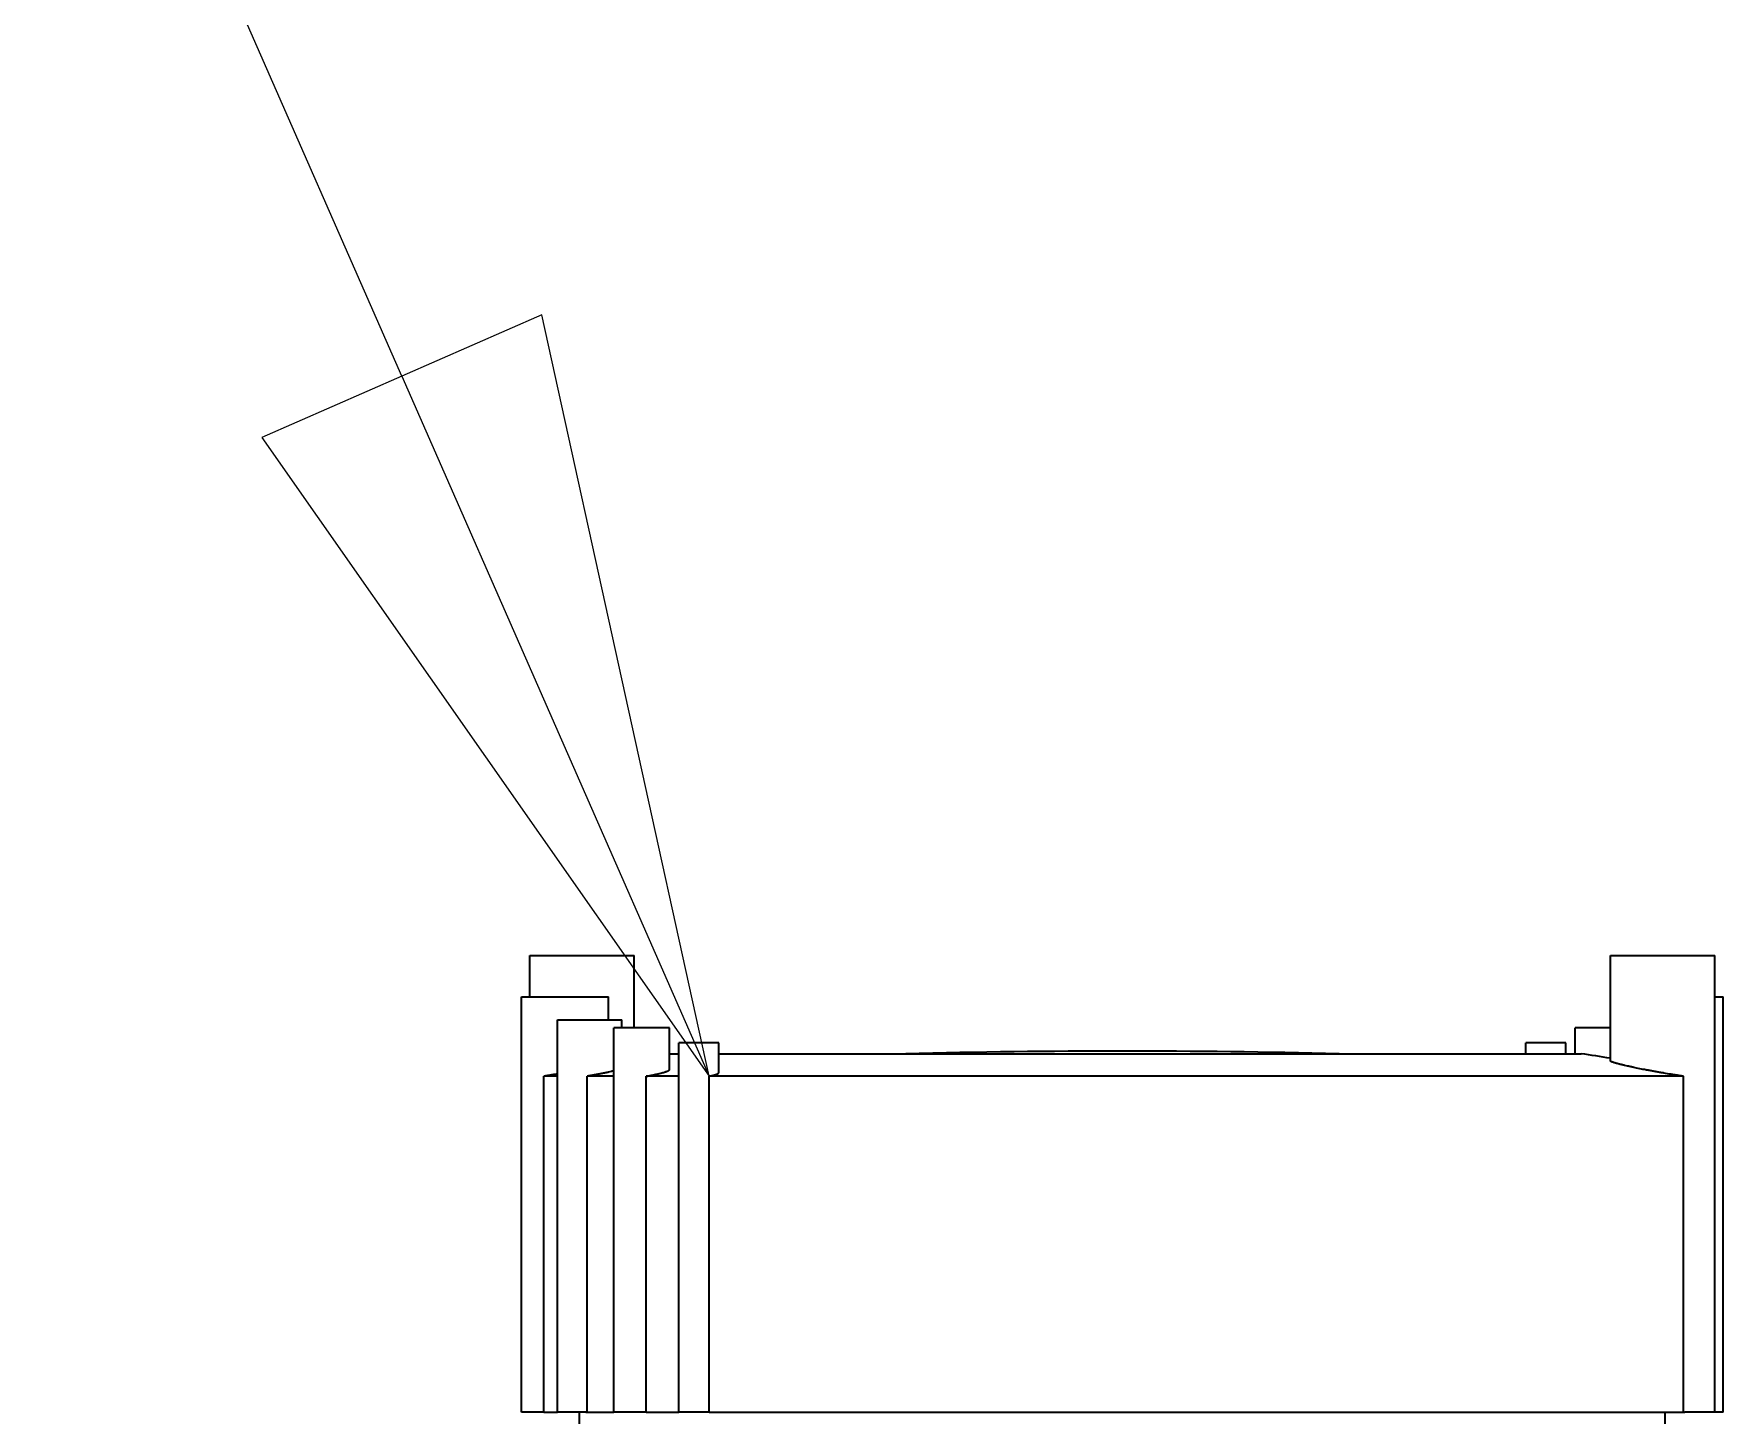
# Model space of a CAD drawing. Header units: millimetres. Extents: x 0 to 42050, y 0 to 29700.
# Drawn here: x 36016.6 to 36292.8, y 27346.8 to 27572.7 of the extents above; entities that cross this region are included whole.
import ezdxf

# ---------------------------------------------------------------- set-up
doc = ezdxf.new("R2010")
doc.units = ezdxf.units.MM
doc.header["$LTSCALE"] = 50
doc.layers.add('Symbol', color=7, linetype='Continuous', lineweight=18)
doc.layers.add('Visible', color=7, linetype='Continuous', lineweight=35)

# ---------------------------------------------------------------- blocks, each defined once
blk = doc.blocks.new('Balloon17')
at = {"layer": 'Symbol'}
for p, q in [((721.536, 550.3343), (714.6233, 566.0804)), ((721.9938, 550.5353), (721.0782, 550.1333)), ((722.5409, 548.0452), (721.9938, 550.5353)), ((721.536, 550.3343), (722.5409, 548.0452)), ((721.0782, 550.1333), (722.5409, 548.0452))]:
    blk.add_line(p, q, dxfattribs=at)
at = {"layer": 'Symbol', "flags": 128}
blk.add_lwpolyline([(721.0782, 550.1333), (722.5409, 548.0452), (721.9938, 550.5353), (721.0782, 550.1333)], dxfattribs=at)
at = {"layer": 'Symbol'}
blk.add_solid([(721.0782, 550.1333), (722.5409, 548.0452), (721.9938, 550.5353), (721.0782, 550.1333)], dxfattribs=at)

msp = doc.modelspace()

# ---------------------------------------------------------------- linework, layer by layer
at = {"layer": 'Visible'}
for p, q in [((36097.72, 27421.98), (36109.88, 27421.98)), ((36097.72, 27415.23), (36097.72, 27421.98)), ((36109.88, 27421.98), (36114.78, 27421.98)), ((36114.78, 27410.2), (36114.78, 27421.98)), ((36274.36, 27421.98), (36286.51, 27421.98)), ((36274.36, 27404.75), (36274.36, 27421.98)), ((36286.51, 27421.98), (36291.41, 27421.98)), ((36291.41, 27347.35), (36291.41, 27421.98)), ((36096.35, 27415.23), (36097.79, 27415.23)), ((36096.35, 27347.35), (36096.35, 27415.23)), ((36097.79, 27415.23), (36110.55, 27415.23)), ((36110.55, 27411.48), (36110.55, 27415.23)), ((36291.41, 27415.23), (36292.78, 27415.23)), ((36292.79, 27347.35), (36292.79, 27415.23)), ((36102.23, 27411.48), (36106.88, 27411.48)), ((36102.23, 27347.35), (36102.23, 27411.48)), ((36106.88, 27411.48), (36112.76, 27411.48)), ((36112.76, 27410.2), (36112.76, 27411.48)), ((36120.55, 27410.2), (36111.47, 27410.2)), ((36111.47, 27347.35), (36111.47, 27410.2)), ((36120.55, 27403.35), (36120.55, 27410.2)), ((36274.36, 27410.2), (36268.58, 27410.2)), ((36268.58, 27405.94), (36268.58, 27410.2)), ((36120.55, 27405.94), (36122.06, 27405.94)), ((36128.6, 27407.7), (36122.06, 27407.7)), ((36122.06, 27347.35), (36122.06, 27407.7)), ((36128.6, 27402.85), (36128.6, 27407.7)), ((36128.6, 27405.94), (36269.57, 27405.94)), ((36267.07, 27407.7), (36260.54, 27407.7)), ((36260.54, 27405.94), (36260.54, 27407.7)), ((36267.07, 27405.94), (36267.07, 27407.7)), ((36099.99, 27347.35), (36099.99, 27402.26)), ((36102.23, 27402.26), (36099.99, 27402.26)), ((36107.08, 27347.35), (36107.08, 27402.26)), ((36111.47, 27402.26), (36107.08, 27402.26)), ((36116.72, 27347.35), (36116.72, 27402.26)), ((36122.06, 27402.26), (36116.72, 27402.26)), ((36127.05, 27347.35), (36127.05, 27402.26)), ((36286.29, 27402.26), (36127.05, 27402.26)), ((36286.29, 27347.35), (36286.29, 27402.26)), ((36096.36, 27347.35), (36096.35, 27347.35)), ((36096.49, 27347.35), (36096.36, 27347.35)), ((36097.79, 27347.35), (36096.49, 27347.35)), ((36099.99, 27347.35), (36097.79, 27347.35)), ((36099.99, 27347.35), (36102.23, 27347.35)), ((36102.56, 27347.35), (36102.23, 27347.35)), ((36102.83, 27347.35), (36102.56, 27347.35)), ((36106.88, 27347.35), (36102.83, 27347.35)), ((36107.04, 27209.39), (36105.83, 27347.35)), ((36106.88, 27347.35), (36107.08, 27347.35)), ((36107.08, 27347.35), (36111.47, 27347.35)), ((36112.09, 27347.35), (36111.47, 27347.35)), ((36112.37, 27347.35), (36112.09, 27347.35)), ((36116.72, 27347.35), (36112.37, 27347.35)), ((36116.72, 27347.35), (36122.06, 27347.35)), ((36122.84, 27347.35), (36122.06, 27347.35)), ((36123.09, 27347.35), (36122.84, 27347.35)), ((36127.05, 27347.35), (36123.09, 27347.35)), ((36127.05, 27347.35), (36286.29, 27347.35)), ((36283.24, 27340.81), (36283.3, 27347.35)), ((36286.29, 27347.35), (36286.51, 27347.35)), ((36291.41, 27347.35), (36286.51, 27347.35)), ((36292.79, 27347.35), (36291.41, 27347.35))]:
    msp.add_line(p, q, dxfattribs=at)
for centre, radius, start, end in [((36194.57, 25906.36), 1500, 88.64721, 91.35279), ((36194.57, 26911.6), 500, 80.8174, 81.3731)]:
    msp.add_arc(centre, radius, start, end, dxfattribs=at)
for points, knots in [([(36111.47, 27403.15), (36111.41, 27403.13), (36111.34, 27403.11), (36111.27, 27403.1), (36111.2, 27403.08), (36111.12, 27403.06), (36111.05, 27403.04), (36110.9, 27403.01), (36110.74, 27402.97), (36110.57, 27402.93), (36110.49, 27402.91), (36110.4, 27402.89), (36110.31, 27402.87), (36110.23, 27402.85), (36110.14, 27402.83), (36110.05, 27402.82), (36109.96, 27402.8), (36109.87, 27402.78), (36109.77, 27402.76), (36109.73, 27402.75), (36109.68, 27402.74), (36109.63, 27402.73), (36109.59, 27402.72), (36109.54, 27402.71), (36109.49, 27402.7), (36109.3, 27402.66), (36109.1, 27402.62), (36108.9, 27402.58), (36108.7, 27402.55), (36108.5, 27402.51), (36108.3, 27402.47), (36108.1, 27402.43), (36107.89, 27402.4), (36107.69, 27402.36), (36107.59, 27402.34), (36107.48, 27402.33), (36107.38, 27402.31), (36107.28, 27402.29), (36107.18, 27402.28), (36107.08, 27402.26)], [4.888755, 4.888755, 4.888755, 4.888755, 5.01146, 5.01146, 5.01146, 5.13569, 5.13569, 5.13569, 5.384105, 5.384105, 5.384105, 5.508277, 5.508277, 5.508277, 5.632448, 5.632448, 5.632448, 5.756613, 5.756613, 5.756613, 5.818684, 5.818684, 5.818684, 5.880766, 5.880766, 5.880766, 6.129152, 6.129152, 6.129152, 6.377693, 6.377693, 6.377693, 6.626296, 6.626296, 6.626296, 6.750645, 6.750645, 6.750645, 6.875023, 6.875023, 6.875023, 6.875023]), ([(36116.72, 27402.26), (36116.8, 27402.27), (36116.88, 27402.29), (36116.96, 27402.3), (36117.04, 27402.32), (36117.12, 27402.33), (36117.2, 27402.35), (36117.28, 27402.36), (36117.36, 27402.38), (36117.44, 27402.39), (36117.51, 27402.41), (36117.59, 27402.42), (36117.67, 27402.44), (36117.74, 27402.45), (36117.82, 27402.47), (36117.89, 27402.48), (36117.96, 27402.5), (36118.04, 27402.51), (36118.11, 27402.53), (36118.25, 27402.56), (36118.39, 27402.59), (36118.53, 27402.62), (36118.6, 27402.64), (36118.66, 27402.65), (36118.73, 27402.67), (36118.79, 27402.69), (36118.86, 27402.7), (36118.92, 27402.72), (36119.05, 27402.75), (36119.16, 27402.78), (36119.28, 27402.81), (36119.39, 27402.84), (36119.5, 27402.87), (36119.6, 27402.9), (36119.65, 27402.91), (36119.7, 27402.93), (36119.74, 27402.94), (36119.79, 27402.96), (36119.83, 27402.97), (36119.88, 27402.99), (36119.91, 27403), (36119.94, 27403.01), (36119.97, 27403.02), (36120.01, 27403.03), (36120.04, 27403.04), (36120.06, 27403.05), (36120.12, 27403.07), (36120.17, 27403.09), (36120.22, 27403.11), (36120.27, 27403.13), (36120.31, 27403.15), (36120.35, 27403.17), (36120.37, 27403.18), (36120.39, 27403.19), (36120.4, 27403.2), (36120.42, 27403.21), (36120.43, 27403.22), (36120.45, 27403.23), (36120.46, 27403.24), (36120.47, 27403.24), (36120.48, 27403.25), (36120.49, 27403.26), (36120.5, 27403.27), (36120.51, 27403.28), (36120.52, 27403.29), (36120.53, 27403.29), (36120.53, 27403.3), (36120.54, 27403.31), (36120.54, 27403.32), (36120.55, 27403.32), (36120.55, 27403.33), (36120.55, 27403.34), (36120.55, 27403.35), (36120.55, 27403.35), (36120.55, 27403.35), (36120.55, 27403.35)], [0, 0, 0, 0, 0.099863, 0.099863, 0.099863, 0.199442, 0.199442, 0.199442, 0.298855, 0.298855, 0.298855, 0.398345, 0.398345, 0.398345, 0.497777, 0.497777, 0.497777, 0.59716, 0.59716, 0.59716, 0.795915, 0.795915, 0.795915, 0.895281, 0.895281, 0.895281, 0.994648, 0.994648, 0.994648, 1.193412, 1.193412, 1.193412, 1.392244, 1.392244, 1.392244, 1.491995, 1.491995, 1.491995, 1.59209, 1.59209, 1.59209, 1.670025, 1.670025, 1.670025, 1.748007, 1.748007, 1.748007, 1.90383, 1.90383, 1.90383, 2.059007, 2.059007, 2.059007, 2.13629, 2.13629, 2.13629, 2.213794, 2.213794, 2.213794, 2.291525, 2.291525, 2.291525, 2.369412, 2.369412, 2.369412, 2.447383, 2.447383, 2.447383, 2.52536, 2.52536, 2.52536, 2.603271, 2.603271, 2.603271, 2.603381, 2.603381, 2.603381, 2.603381]), ([(36127.05, 27402.26), (36127.35, 27402.33), (36127.64, 27402.4), (36128.15, 27402.56), (36128.35, 27402.64), (36128.55, 27402.76), (36128.59, 27402.81), (36128.59, 27402.85)], [0.0069047, 0.0069047, 0.0069047, 0.0069047, 0.0502588, 0.0502588, 0.1005176, 0.1005176, 0.1363638, 0.1363638, 0.1363638, 0.1363638]), ([(36286.29, 27402.26), (36286.21, 27402.27), (36286.13, 27402.28), (36286.04, 27402.29), (36285.96, 27402.31), (36285.88, 27402.32), (36285.8, 27402.33), (36285.71, 27402.34), (36285.63, 27402.36), (36285.54, 27402.37), (36285.46, 27402.38), (36285.37, 27402.4), (36285.28, 27402.41), (36285.2, 27402.42), (36285.11, 27402.44), (36285.02, 27402.45), (36284.93, 27402.46), (36284.85, 27402.48), (36284.76, 27402.49), (36284.58, 27402.52), (36284.39, 27402.55), (36284.21, 27402.58), (36283.84, 27402.64), (36283.47, 27402.7), (36283.09, 27402.77), (36282.9, 27402.8), (36282.7, 27402.83), (36282.51, 27402.87), (36282.32, 27402.9), (36282.13, 27402.93), (36281.94, 27402.97), (36281.74, 27403), (36281.55, 27403.04), (36281.36, 27403.07), (36281.26, 27403.09), (36281.17, 27403.11), (36281.07, 27403.12), (36280.98, 27403.14), (36280.88, 27403.16), (36280.79, 27403.18), (36280.69, 27403.19), (36280.6, 27403.21), (36280.5, 27403.23), (36280.46, 27403.24), (36280.41, 27403.25), (36280.36, 27403.26), (36280.32, 27403.26), (36280.27, 27403.27), (36280.22, 27403.28), (36280.18, 27403.29), (36280.13, 27403.3), (36280.08, 27403.31), (36280.04, 27403.32), (36279.99, 27403.33), (36279.95, 27403.34), (36279.85, 27403.35), (36279.76, 27403.37), (36279.67, 27403.39), (36279.31, 27403.46), (36278.97, 27403.53), (36278.63, 27403.6), (36278.47, 27403.63), (36278.31, 27403.67), (36278.15, 27403.7), (36278.07, 27403.72), (36277.99, 27403.73), (36277.91, 27403.75), (36277.84, 27403.77), (36277.76, 27403.78), (36277.69, 27403.8), (36277.59, 27403.82), (36277.5, 27403.84), (36277.42, 27403.86), (36277.33, 27403.88), (36277.24, 27403.9), (36277.15, 27403.92), (36276.98, 27403.95), (36276.82, 27403.99), (36276.67, 27404.03), (36276.59, 27404.04), (36276.51, 27404.06), (36276.44, 27404.08), (36276.37, 27404.1), (36276.3, 27404.11), (36276.23, 27404.13), (36276.16, 27404.15), (36276.09, 27404.16), (36276.03, 27404.18), (36275.96, 27404.2), (36275.9, 27404.21), (36275.84, 27404.23), (36275.78, 27404.24), (36275.72, 27404.26), (36275.66, 27404.27), (36275.6, 27404.29), (36275.55, 27404.3), (36275.49, 27404.32), (36275.44, 27404.33), (36275.39, 27404.35), (36275.34, 27404.36), (36275.29, 27404.37), (36275.25, 27404.39), (36275.2, 27404.4), (36275.11, 27404.43), (36275.03, 27404.45), (36274.96, 27404.48), (36274.88, 27404.5), (36274.81, 27404.52), (36274.75, 27404.54), (36274.71, 27404.56), (36274.68, 27404.57), (36274.64, 27404.58), (36274.63, 27404.59), (36274.61, 27404.59), (36274.6, 27404.6), (36274.58, 27404.61), (36274.57, 27404.61), (36274.55, 27404.62), (36274.5, 27404.64), (36274.46, 27404.66), (36274.42, 27404.68), (36274.38, 27404.71), (36274.36, 27404.73), (36274.36, 27404.75)], [0, 0, 0, 0, 0.11744, 0.11744, 0.11744, 0.234854, 0.234854, 0.234854, 0.352251, 0.352251, 0.352251, 0.4697, 0.4697, 0.4697, 0.58713, 0.58713, 0.58713, 0.704521, 0.704521, 0.704521, 0.93941, 0.93941, 0.93941, 1.409093, 1.409093, 1.409093, 1.64394, 1.64394, 1.64394, 1.878781, 1.878781, 1.878781, 2.113554, 2.113554, 2.113554, 2.230995, 2.230995, 2.230995, 2.348435, 2.348435, 2.348435, 2.465824, 2.465824, 2.465824, 2.524531, 2.524531, 2.524531, 2.583227, 2.583227, 2.583227, 2.641913, 2.641913, 2.641913, 2.700604, 2.700604, 2.700604, 2.817988, 2.817988, 2.817988, 3.287516, 3.287516, 3.287516, 3.522386, 3.522386, 3.522386, 3.639775, 3.639775, 3.639775, 3.757205, 3.757205, 3.757205, 3.901828, 3.901828, 3.901828, 4.046443, 4.046443, 4.046443, 4.33575, 4.33575, 4.33575, 4.48038, 4.48038, 4.48038, 4.625059, 4.625059, 4.625059, 4.769663, 4.769663, 4.769663, 4.914383, 4.914383, 4.914383, 5.059271, 5.059271, 5.059271, 5.204241, 5.204241, 5.204241, 5.349183, 5.349183, 5.349183, 5.49397, 5.49397, 5.49397, 5.783235, 5.783235, 5.783235, 6.072585, 6.072585, 6.072585, 6.262252, 6.262252, 6.262252, 6.357088, 6.357088, 6.357088, 6.451913, 6.451913, 6.451913, 6.831273, 6.831273, 6.831273, 7.366403, 7.366403, 7.366403, 7.366403]), ([(36102.23, 27402.65), (36102.15, 27402.63), (36102.07, 27402.62), (36102, 27402.61), (36101.88, 27402.58), (36101.76, 27402.56), (36101.64, 27402.54), (36101.53, 27402.52), (36101.41, 27402.5), (36101.3, 27402.48), (36101.18, 27402.46), (36101.07, 27402.44), (36100.96, 27402.42), (36100.84, 27402.4), (36100.73, 27402.38), (36100.63, 27402.37), (36100.41, 27402.33), (36100.2, 27402.29), (36099.99, 27402.26)], [7.474131, 7.474131, 7.474131, 7.474131, 7.573647, 7.573647, 7.573647, 7.724027, 7.724027, 7.724027, 7.874381, 7.874381, 7.874381, 8.024508, 8.024508, 8.024508, 8.174579, 8.174579, 8.174579, 8.474771, 8.474771, 8.474771, 8.474771])]:
    msp.add_open_spline(points, degree=3, knots=knots, dxfattribs=at)

# ---------------------------------------------------------------- block references
at = {"layer": 'Symbol', "xscale": 50, "yscale": 50, "zscale": 50}
msp.add_blockref('Balloon17', (0, 0), dxfattribs=at)

doc.saveas('drawing.dxf')
